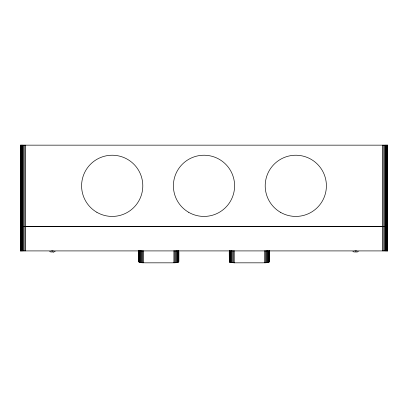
<?xml version="1.0" encoding="UTF-8"?>
<svg xmlns="http://www.w3.org/2000/svg" width="408" height="408" viewBox="0 0 408 408"><rect width="100%" height="100%" fill="white"/><g stroke="black" fill="none" stroke-linecap="round" stroke-linejoin="round"><path stroke-width="0.61" d="M178.531 251.644L178.837 251.976L178.796 261.594C177.536 263.303 174.104 262.589 172.064 262.829L145.472 262.834C143.427 262.594 140 263.303 138.74 261.594L138.746 250.537M138.761 261.931L138.761 250.476M138.985 262.094L138.985 250.639M139.342 262.252L139.342 250.798M139.827 262.395L139.827 250.94M140.423 262.522L140.423 250.436M141.122 262.63L141.122 250.543M141.902 262.721L141.902 250.634M142.749 262.788L142.749 250.696M143.641 262.829L143.641 250.736M173.895 262.829L173.895 250.736M174.787 262.788L174.787 250.696M175.634 262.721L175.634 250.629M176.414 262.63L176.414 250.543M177.113 262.522L177.113 250.43M177.709 262.395L177.709 250.94M178.194 262.247L178.194 250.798M178.551 262.094L178.551 250.639M178.77 261.931L178.77 250.476M269.112 251.644L269.418 251.976L269.377 261.594C268.117 263.303 264.685 262.589 262.645 262.829L234.223 262.829L229.923 262.252L229.342 261.931L229.342 250.476M229.566 262.094L229.566 250.639M229.923 262.252L229.923 250.798M230.408 262.395L230.408 250.94M231.005 262.522L231.005 250.436M231.703 262.63L231.703 250.543M232.484 262.721L232.484 250.634M233.33 262.788L233.33 250.696M234.223 262.829L234.223 250.736M264.476 262.829L264.476 250.736M265.368 262.788L265.368 250.696M266.215 262.721L266.215 250.629M266.995 262.63L266.995 250.543M267.694 262.522L267.694 250.43M268.291 262.395L268.291 250.94M268.775 262.247L268.775 250.798M269.132 262.094L269.132 250.639M269.351 261.931L269.351 250.476M229.546 251.649L229.24 251.981L229.342 261.931M55.157 251.354L53.351 252.215M358.367 251.354L357.02 252.098M20.4 226.501L387.6 226.501L387.6 145.156L20.4 145.156L20.446 226.501M20.446 226.619L387.6 226.619L387.6 250.91L20.446 250.91L20.446 226.619L20.487 250.91M354.231 252.098L352.884 251.354M51.026 252.098L49.679 251.354M387.554 145.156L387.554 226.501M387.554 226.619L387.554 250.91M387.37 145.156L387.37 226.501M387.37 226.619L387.37 250.91M387.105 145.156L387.105 226.501M387.105 226.619L387.105 250.91M386.743 145.156L386.743 226.501M386.743 226.619L386.743 250.91M386.3 145.156L386.3 226.501M386.3 226.619L386.3 250.91M385.779 145.156L385.779 226.501M385.779 226.619L385.779 250.91M385.193 145.156L385.193 226.501M385.193 226.619L385.193 250.91M384.56 145.156L384.56 226.501M384.56 226.619L384.56 250.91M383.214 145.156L383.214 226.501M383.214 226.619L383.214 250.91M382.525 145.156L382.525 226.501M382.525 226.619L382.525 250.91M356.128 250.594L356.128 252.251M355.123 250.594L355.123 252.251M52.923 250.594L52.923 252.251M51.918 250.594L51.918 252.251M25.475 145.156L25.475 226.501M25.515 226.619L25.515 250.91M24.832 226.619L24.832 250.91M24.786 145.156L24.786 226.501M23.44 145.156L23.44 226.501M23.485 226.619L23.485 250.91M22.853 226.619L22.853 250.91M22.807 145.156L22.807 226.501M22.267 226.619L22.267 250.91M22.221 145.156L22.221 226.501M21.746 226.619L21.746 250.91M21.7 145.156L21.7 226.501M21.257 145.156L21.257 226.501M21.298 226.619L21.298 250.91M20.895 145.156L20.895 226.501M20.941 226.619L20.941 250.91M20.63 145.156L20.63 226.501M20.67 226.619L20.67 250.91M188.7 212.328A30.6 30.6 0 0 0 234.6 185.829A30.6 30.6 0 0 0 188.7 159.329A30.6 30.6 0 0 0 188.7 212.328M96.9 212.328A30.6 30.6 0 0 0 142.8 185.829A30.6 30.6 0 0 0 96.9 159.329A30.6 30.6 0 0 0 96.9 212.328M280.5 212.328A30.6 30.6 0 0 0 326.4 185.829A30.6 30.6 0 0 0 280.5 159.329A30.6 30.6 0 0 0 280.5 212.328"/></g></svg>
